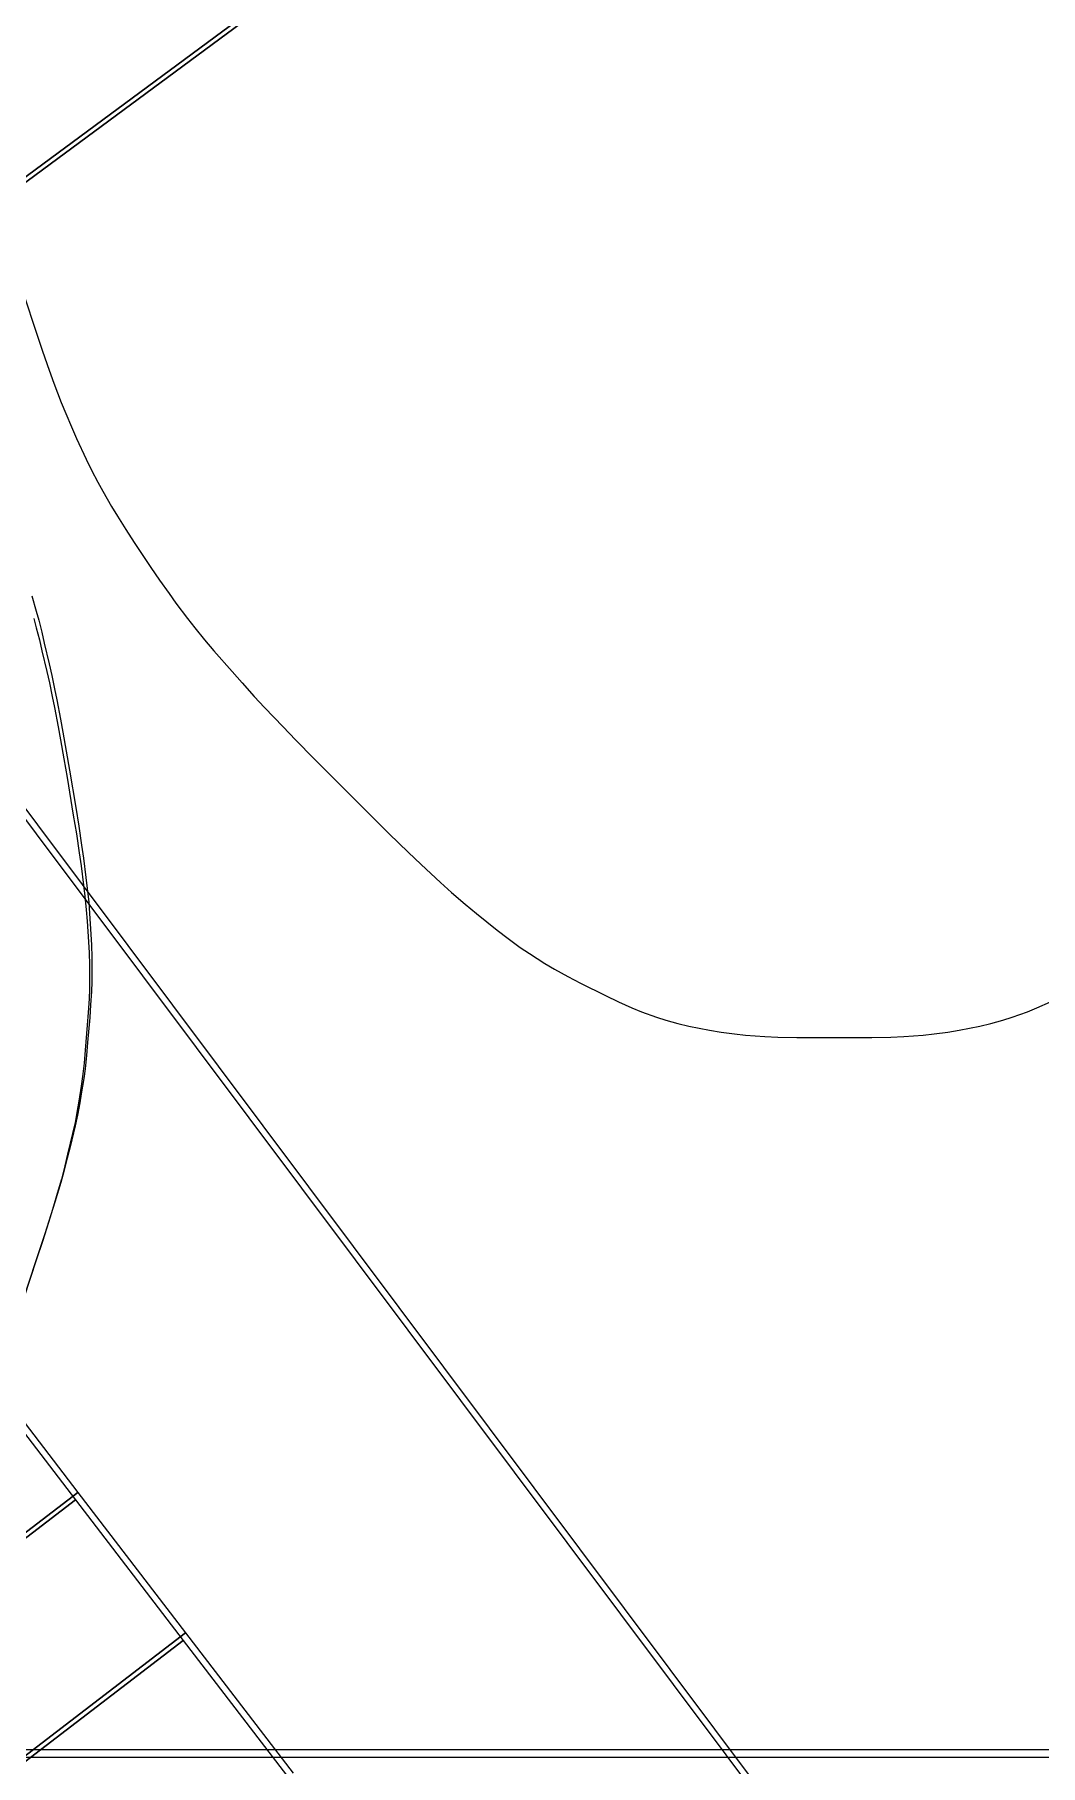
# Model space of a CAD drawing. Header units: metres. Extents: x -1097 to 1588, y -673 to 884.
# Drawn here: x 1091.9 to 1154.4, y 83.7 to 191.3 of the extents above; entities that cross this region are included whole.
import ezdxf

# ---------------------------------------------------------------- set-up
doc = ezdxf.new("R2010")
doc.units = ezdxf.units.M
for name, color, linetype, lineweight, plot in [('MUROS', 7, 'Continuous', 0, False), ('TERRENO', 188, 'Continuous', 0, False), ('VISTA LEJOS', 7, 'Continuous', 0, False)]:
    doc.layers.add(name, color=color, linetype=linetype, lineweight=lineweight, plot=plot)

msp = doc.modelspace()

# ---------------------------------------------------------------- linework, layer by layer
at = {"layer": 'MUROS'}
for points in [[(33.67, 763.95), (1529.02, 763.95), (1529.02, 84.67), (33.67, 84.67)], [(33.52, 763.48), (1528.87, 763.48), (1528.87, 84.2), (33.52, 84.2)]]:
    msp.add_lwpolyline(points, close=True, dxfattribs=at)
at = {"layer": 'TERRENO'}
for points in [[(1091.19, 175.09), (1091.96, 172.76), (1092.36, 171.59), (1092.77, 170.41), (1093.06, 169.61), (1093.52, 168.4), (1093.8, 167.72), (1094.15, 166.88), (1094.47, 166.17), (1095.08, 164.88), (1095.41, 164.2), (1095.79, 163.45), (1096.1, 162.88), (1096.65, 161.93), (1097.01, 161.34), (1097.53, 160.5), (1098.06, 159.7), (1099.09, 158.15), (1099.63, 157.35), (1100.22, 156.52), (1100.65, 155.92), (1101.37, 154.97), (1101.82, 154.4), (1102.43, 153.66), (1103.01, 152.97), (1104.14, 151.68), (1104.76, 150.97), (1105.52, 150.13), (1106.16, 149.45), (1107.31, 148.24), (1108.08, 147.44), (1109.24, 146.26), (1110.41, 145.09), (1112.74, 142.76), (1113.91, 141.6), (1115.09, 140.45), (1115.89, 139.69), (1117.1, 138.56), (1117.78, 137.95), (1118.62, 137.23), (1119.33, 136.64), (1120.62, 135.61), (1121.3, 135.08), (1122.05, 134.53), (1122.62, 134.15), (1123.57, 133.54), (1124.17, 133.19), (1125, 132.73), (1125.8, 132.31), (1127.35, 131.54), (1128.15, 131.15), (1128.98, 130.78), (1129.58, 130.54), (1130.53, 130.19), (1131.1, 130.01), (1131.85, 129.81), (1132.53, 129.65), (1133.82, 129.4), (1134.53, 129.27), (1135.37, 129.16), (1136.05, 129.09), (1137.26, 129), (1138.06, 128.96), (1139.24, 128.93), (1140.41, 128.93), (1142.74, 128.93), (1143.91, 128.93), (1145.09, 128.96), (1145.89, 129), (1147.1, 129.09), (1147.78, 129.16), (1148.62, 129.27), (1149.33, 129.4), (1150.62, 129.65), (1151.3, 129.81), (1152.05, 130.01), (1152.62, 130.19), (1153.57, 130.54), (1154.17, 130.78), (1155, 131.15)], [(1091.81, 154.97), (1091.97, 154.4), (1092.16, 153.66), (1092.32, 152.97), (1092.63, 151.68), (1092.79, 150.97), (1092.96, 150.13), (1093.1, 149.45), (1093.33, 148.24), (1093.48, 147.44), (1093.68, 146.26), (1093.88, 145.09), (1094.27, 142.76), (1094.46, 141.59), (1094.64, 140.41), (1094.76, 139.61), (1094.91, 138.4), (1094.99, 137.72), (1095.08, 136.88), (1095.13, 136.17), (1095.22, 134.88), (1095.25, 134.2), (1095.28, 133.45), (1095.28, 132.88), (1095.27, 131.93), (1095.25, 131.33), (1095.2, 130.5), (1095.14, 129.7), (1095.01, 128.15), (1094.94, 127.35), (1094.84, 126.52), (1094.77, 125.92), (1094.62, 124.97), (1094.52, 124.4), (1094.38, 123.65), (1094.23, 122.97), (1093.92, 121.68), (1093.75, 120.97), (1093.53, 120.13), (1093.33, 119.45), (1092.97, 118.24), (1092.73, 117.44), (1092.35, 116.26), (1091.96, 115.09), (1091.19, 112.76)]]:
    msp.add_lwpolyline(points, dxfattribs=at)
at = {"layer": 'VISTA LEJOS'}
for points in [[(1289.3, 328.35), (1072.2, 167.98)], [(1072.2, 167.98), (1289.3, 328.35)], [(1289.45, 328.82), (1072.36, 168.45)], [(1072.36, 168.45), (1289.45, 328.82)], [(1148.07, 66.7), (1072.2, 167.98)], [(1148.22, 67.17), (1072.36, 168.45)], [(1091.69, 156.39), (1091.96, 155.44), (1092.12, 154.87), (1092.31, 154.12), (1092.47, 153.44), (1092.78, 152.15), (1092.94, 151.44), (1093.11, 150.6), (1093.25, 149.92), (1093.48, 148.71), (1093.63, 147.91), (1093.83, 146.73), (1094.03, 145.56), (1094.42, 143.23), (1094.61, 142.06), (1094.79, 140.88), (1094.91, 140.08), (1095.06, 138.87), (1095.14, 138.19), (1095.23, 137.35), (1095.28, 136.64), (1095.37, 135.35), (1095.41, 134.67), (1095.43, 133.92), (1095.43, 133.35), (1095.42, 132.4), (1095.4, 131.8), (1095.35, 130.97), (1095.29, 130.17), (1095.16, 128.62), (1095.09, 127.82), (1095, 126.99), (1094.92, 126.39), (1094.77, 125.44), (1094.68, 124.87), (1094.53, 124.12), (1094.38, 123.44), (1094.07, 122.15), (1093.9, 121.44), (1093.68, 120.6), (1093.49, 119.92), (1093.12, 118.71), (1092.88, 117.91), (1092.5, 116.73), (1092.11, 115.56), (1091.34, 113.23)], [(1091.81, 154.97), (1091.97, 154.4), (1092.16, 153.66), (1092.32, 152.97), (1092.63, 151.68), (1092.79, 150.97), (1092.96, 150.13), (1093.1, 149.45), (1093.33, 148.24), (1093.48, 147.44), (1093.68, 146.26), (1093.88, 145.09), (1094.27, 142.76), (1094.46, 141.59), (1094.64, 140.41), (1094.76, 139.61), (1094.91, 138.4), (1094.99, 137.72), (1095.08, 136.88), (1095.13, 136.17), (1095.22, 134.88), (1095.25, 134.2), (1095.28, 133.45), (1095.28, 132.88), (1095.27, 131.93), (1095.25, 131.33), (1095.2, 130.5), (1095.14, 129.7), (1095.01, 128.15), (1094.94, 127.35), (1094.84, 126.52), (1094.77, 125.92), (1094.62, 124.97), (1094.52, 124.4), (1094.38, 123.65), (1094.23, 122.97), (1093.92, 121.68), (1093.75, 120.97), (1093.53, 120.13), (1093.33, 119.45), (1092.97, 118.24), (1092.73, 117.44), (1092.35, 116.26), (1091.96, 115.09), (1091.19, 112.76)], [(1087.72, 108.93), (1094.41, 100.2)], [(1087.87, 109.4), (1094.56, 100.67)], [(1094.41, 100.2), (1074.17, 84.69)], [(1074.17, 84.69), (1094.41, 100.2)], [(1094.56, 100.67), (1074.32, 85.16)], [(1074.32, 85.16), (1094.56, 100.67)], [(1094.41, 100.2), (1094.41, 100.2)], [(1094.41, 100.2), (1101.1, 91.47)], [(1094.56, 100.67), (1094.56, 100.67)], [(1094.56, 100.67), (1101.25, 91.94)], [(1080.86, 75.96), (1101.1, 91.47)], [(1101.1, 91.47), (1080.86, 75.96)], [(1081.01, 76.43), (1101.25, 91.94)], [(1101.25, 91.94), (1081.01, 76.43)], [(1101.1, 91.47), (1107.79, 82.74)], [(1101.25, 91.94), (1107.94, 83.21)], [(1528.87, 84.2), (33.52, 84.2)], [(1529.02, 84.67), (33.67, 84.67)]]:
    msp.add_lwpolyline(points, dxfattribs=at)

doc.saveas('drawing.dxf')
